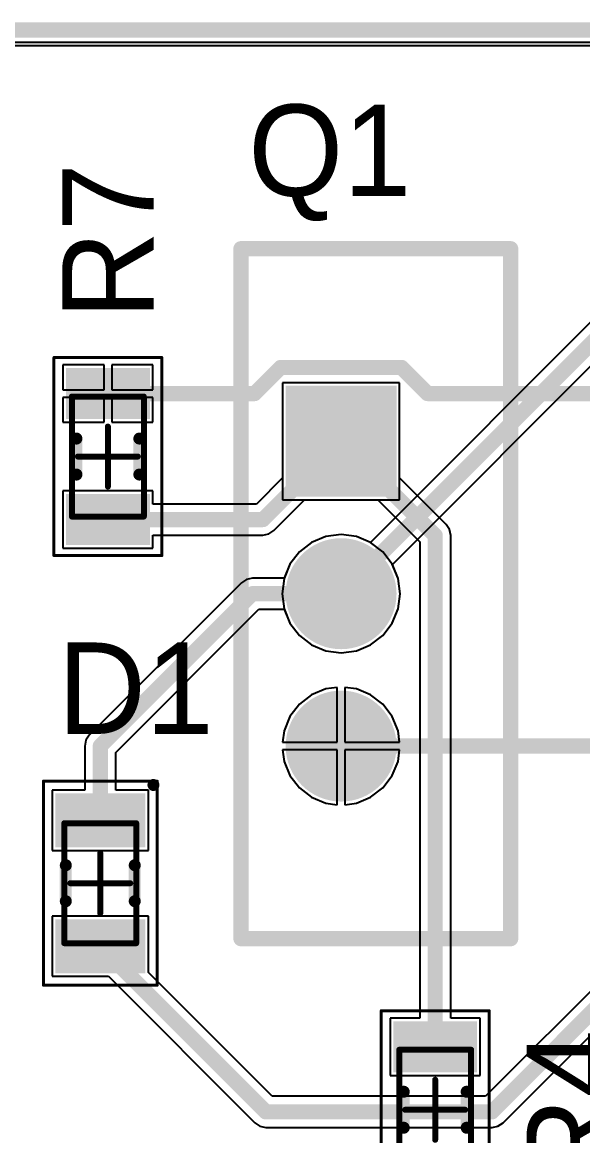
# Model space of a CAD drawing. Header units: millimetres. Extents: x 2.5 to 14.5, y 1.2 to 4.8.
# Drawn here: x 3.014 to 3.382, y 3.969 to 4.7 of the extents above; entities that cross this region are included whole.
import ezdxf

# ---------------------------------------------------------------- set-up
doc = ezdxf.new("R2010")
doc.units = ezdxf.units.MM
doc.header["$MEASUREMENT"] = 0
for name, color, linetype in [('BottomLayer', 5, 'Continuous'), ('BottomSolder', 6, 'Continuous'), ('ConnectLayer', 7, 'Continuous'), ('Mechanical13', 56, 'Continuous'), ('Mechanical15', 56, 'Continuous'), ('MultiLayer', 9, 'Continuous'), ('PadHoleLayer', 156, 'Continuous'), ('TopLayer', 1, 'Continuous'), ('TopOverlay', 2, 'Continuous'), ('TopPaste', 8, 'Continuous'), ('TopSolder', 216, 'Continuous')]:
    doc.layers.add(name, color=color, linetype=linetype)

# ---------------------------------------------------------------- blocks, each defined once
blk = doc.blocks.new('RESC_0805_2012_91')
at = {"layer": 'Mechanical13', "const_width": 0.00394}
for points in [[(0.03937, 0.02362), (-0.03937, 0.02362)], [(-0.03937, -0.02362), (-0.03937, 0.02362)], [(0.03937, -0.02362), (0.03937, 0.02362)], [(0.03937, -0.02362), (-0.03937, -0.02362)]]:
    blk.add_lwpolyline(points, dxfattribs=at)
at = {"layer": 'Mechanical13', "const_width": 0.00197}
for points in [[(-0.04035, 0.02362, 1), (-0.03839, 0.02362, 1)], [(-0.04035, 0.02362, 1), (-0.03839, 0.02362, 1)], [(0.03839, 0.02362, 1), (0.04035, 0.02362, 1)], [(0.03839, 0.02362, 1), (0.04035, 0.02362, 1)], [(-0.04035, -0.02362, 1), (-0.03839, -0.02362, 1)], [(-0.04035, -0.02362, 1), (-0.03839, -0.02362, 1)], [(0.03839, -0.02362, 1), (0.04035, -0.02362, 1)], [(0.03839, -0.02362, 1), (0.04035, -0.02362, 1)]]:
    blk.add_lwpolyline(points, format="xyb", close=True, dxfattribs=at)
at = {"layer": 'Mechanical15'}
for points, const_width in [([(0.06496, 0.03543), (-0.06496, 0.03543)], 0.00197), ([(-0.06496, -0.03543), (-0.06496, 0.03543)], 0.00197), ([(0.06496, -0.03543), (0.06496, 0.03543)], 0.00197), ([(0, -0.01968), (0, 0.01969)], 0.00394), ([(0.01968, 0), (-0.01969, 0)], 0.00394), ([(0.06496, -0.03543), (-0.06496, -0.03543)], 0.00197)]:
    blk.add_lwpolyline(points, dxfattribs=dict(at, const_width=const_width))
for points, const_width in [([(-0.06545, 0.03543, 1), (-0.06447, 0.03543, 1)], 0.000984), ([(-0.06545, 0.03543, 1), (-0.06447, 0.03543, 1)], 0.000984), ([(0.06447, 0.03543, 1), (0.06545, 0.03543, 1)], 0.000984), ([(0.06447, 0.03543, 1), (0.06545, 0.03543, 1)], 0.000984), ([(-0.00098, 0.01969, 1), (0.00098, 0.01969, 1)], 0.00197), ([(-0.02067, 0, 1), (-0.0187, 0, 1)], 0.00197), ([(0.0187, 0, 1), (0.02067, 0, 1)], 0.00197), ([(-0.00098, -0.01968, 1), (0.00098, -0.01968, 1)], 0.00197), ([(-0.06545, -0.03543, 1), (-0.06447, -0.03543, 1)], 0.000984), ([(-0.06545, -0.03543, 1), (-0.06447, -0.03543, 1)], 0.000984), ([(0.06447, -0.03543, 1), (0.06545, -0.03543, 1)], 0.000984), ([(0.06447, -0.03543, 1), (0.06545, -0.03543, 1)], 0.000984)]:
    blk.add_lwpolyline(points, format="xyb", close=True, dxfattribs=dict(at, const_width=const_width))
at = {"layer": 'TopLayer'}
for points in [[(-0.02756, -0.02461), (-0.02756, 0.02461), (-0.05512, -0.02461), (-0.05512, 0.02461)], [(0.05512, -0.02461), (0.05512, 0.02461), (0.02756, -0.02461), (0.02756, 0.02461)]]:
    blk.add_solid(points, dxfattribs=at)
at = {"layer": 'TopOverlay', "const_width": 0.00787}
for points in [[(0.01181, 0.02067), (-0.01181, 0.02067)], [(0.01181, -0.02067), (-0.01181, -0.02067)]]:
    blk.add_lwpolyline(points, dxfattribs=at)
at = {"layer": 'TopOverlay', "const_width": 0.00394}
for points in [[(-0.01378, 0.02067, 1), (-0.00984, 0.02067, 1)], [(0.00984, 0.02067, 1), (0.01378, 0.02067, 1)], [(-0.01378, -0.02067, 1), (-0.00984, -0.02067, 1)], [(0.00984, -0.02067, 1), (0.01378, -0.02067, 1)]]:
    blk.add_lwpolyline(points, format="xyb", close=True, dxfattribs=at)
at = {"layer": 'TopPaste'}
for points in [[(-0.02756, -0.02461), (-0.02756, 0.02461), (-0.05512, -0.02461), (-0.05512, 0.02461)], [(0.05512, -0.02461), (0.05512, 0.02461), (0.02756, -0.02461), (0.02756, 0.02461)]]:
    blk.add_solid(points, dxfattribs=at)
at = {"layer": 'TopSolder'}
for points in [[(-0.02461, -0.02756), (-0.02461, 0.02756), (-0.05807, -0.02756), (-0.05807, 0.02756)], [(0.05807, -0.02756), (0.05807, 0.02756), (0.02461, -0.02756), (0.02461, 0.02756)]]:
    blk.add_solid(points, dxfattribs=at)
blk = doc.blocks.new('RESC_0805_2012_94')
at = {"layer": 'Mechanical13', "const_width": 0.00394}
for points in [[(-0.03937, 0.02362), (0.03937, 0.02362)], [(-0.03937, 0.02362), (-0.03937, -0.02362)], [(0.03937, 0.02362), (0.03937, -0.02362)], [(-0.03937, -0.02362), (0.03937, -0.02362)]]:
    blk.add_lwpolyline(points, dxfattribs=at)
at = {"layer": 'Mechanical13', "const_width": 0.00197}
for points in [[(-0.04035, 0.02362, 1), (-0.03839, 0.02362, 1)], [(-0.04035, 0.02362, 1), (-0.03839, 0.02362, 1)], [(0.03839, 0.02362, 1), (0.04035, 0.02362, 1)], [(0.03839, 0.02362, 1), (0.04035, 0.02362, 1)], [(-0.04035, -0.02362, 1), (-0.03839, -0.02362, 1)], [(-0.04035, -0.02362, 1), (-0.03839, -0.02362, 1)], [(0.03839, -0.02362, 1), (0.04035, -0.02362, 1)], [(0.03839, -0.02362, 1), (0.04035, -0.02362, 1)]]:
    blk.add_lwpolyline(points, format="xyb", close=True, dxfattribs=at)
at = {"layer": 'Mechanical15'}
for points, const_width in [([(-0.06496, 0.03543), (0.06496, 0.03543)], 0.00197), ([(-0.06496, 0.03543), (-0.06496, -0.03543)], 0.00197), ([(0.06496, 0.03543), (0.06496, -0.03543)], 0.00197), ([(0, 0.01968), (0, -0.01969)], 0.00394), ([(-0.01968, 0), (0.01969, 0)], 0.00394), ([(-0.06496, -0.03543), (0.06496, -0.03543)], 0.00197)]:
    blk.add_lwpolyline(points, dxfattribs=dict(at, const_width=const_width))
for points, const_width in [([(-0.06545, 0.03543, 1), (-0.06447, 0.03543, 1)], 0.000984), ([(-0.06545, 0.03543, 1), (-0.06447, 0.03543, 1)], 0.000984), ([(0.06447, 0.03543, 1), (0.06545, 0.03543, 1)], 0.000984), ([(0.06447, 0.03543, 1), (0.06545, 0.03543, 1)], 0.000984), ([(-0.00098, 0.01968, 1), (0.00098, 0.01968, 1)], 0.00197), ([(-0.02067, 0, 1), (-0.0187, 0, 1)], 0.00197), ([(0.0187, 0, 1), (0.02067, 0, 1)], 0.00197), ([(-0.00098, -0.01969, 1), (0.00098, -0.01969, 1)], 0.00197), ([(-0.06545, -0.03543, 1), (-0.06447, -0.03543, 1)], 0.000984), ([(-0.06545, -0.03543, 1), (-0.06447, -0.03543, 1)], 0.000984), ([(0.06447, -0.03543, 1), (0.06545, -0.03543, 1)], 0.000984), ([(0.06447, -0.03543, 1), (0.06545, -0.03543, 1)], 0.000984)]:
    blk.add_lwpolyline(points, format="xyb", close=True, dxfattribs=dict(at, const_width=const_width))
at = {"layer": 'TopLayer'}
for points in [[(-0.02756, -0.02461), (-0.02756, 0.02461), (-0.05512, -0.02461), (-0.05512, 0.02461)], [(0.05512, -0.02461), (0.05512, 0.02461), (0.02756, -0.02461), (0.02756, 0.02461)]]:
    blk.add_solid(points, dxfattribs=at)
at = {"layer": 'TopOverlay', "const_width": 0.00787}
for points in [[(-0.01181, 0.02067), (0.01181, 0.02067)], [(-0.01181, -0.02067), (0.01181, -0.02067)]]:
    blk.add_lwpolyline(points, dxfattribs=at)
at = {"layer": 'TopOverlay', "const_width": 0.00394}
for points in [[(-0.01378, 0.02067, 1), (-0.00984, 0.02067, 1)], [(0.00984, 0.02067, 1), (0.01378, 0.02067, 1)], [(-0.01378, -0.02067, 1), (-0.00984, -0.02067, 1)], [(0.00984, -0.02067, 1), (0.01378, -0.02067, 1)]]:
    blk.add_lwpolyline(points, format="xyb", close=True, dxfattribs=at)
at = {"layer": 'TopPaste'}
for points in [[(-0.02756, -0.02461), (-0.02756, 0.02461), (-0.05512, -0.02461), (-0.05512, 0.02461)], [(0.05512, -0.02461), (0.05512, 0.02461), (0.02756, -0.02461), (0.02756, 0.02461)]]:
    blk.add_solid(points, dxfattribs=at)
at = {"layer": 'TopSolder'}
for points in [[(-0.02461, -0.02756), (-0.02461, 0.02756), (-0.05807, -0.02756), (-0.05807, 0.02756)], [(0.05807, -0.02756), (0.05807, 0.02756), (0.02461, -0.02756), (0.02461, 0.02756)]]:
    blk.add_solid(points, dxfattribs=at)
blk = doc.blocks.new('UA78M_103')
at = {"layer": 'BottomLayer', "const_width": 0.03346}
for points in [[(-0.11173, 0.11181, 1), (-0.07827, 0.11181, 1)], [(-0.01173, 0.11181, 1), (0.02173, 0.11181, 1)]]:
    blk.add_lwpolyline(points, format="xyb", close=True, dxfattribs=at)
at = {"layer": 'BottomLayer'}
blk.add_solid([(0.07154, 0.07835), (0.13846, 0.07835), (0.07154, 0.14527), (0.13846, 0.14527)], dxfattribs=at)
at = {"layer": 'BottomSolder', "const_width": 0.03642}
for points in [[(-0.11321, 0.11181, 1), (-0.07679, 0.11181, 1)], [(-0.01321, 0.11181, 1), (0.02321, 0.11181, 1)]]:
    blk.add_lwpolyline(points, format="xyb", close=True, dxfattribs=at)
at = {"layer": 'BottomSolder'}
blk.add_solid([(0.06858, 0.07539), (0.14142, 0.07539), (0.06858, 0.14823), (0.14142, 0.14823)], dxfattribs=at)
at = {"layer": 'MultiLayer', "const_width": 0.03346}
for points in [[(-0.11173, 0.11181, 1), (-0.07827, 0.11181, 1)], [(-0.01173, 0.11181, 1), (0.02173, 0.11181, 1)]]:
    blk.add_lwpolyline(points, format="xyb", close=True, dxfattribs=at)
at = {"layer": 'MultiLayer'}
blk.add_solid([(0.07154, 0.07835), (0.13846, 0.07835), (0.07154, 0.14527), (0.13846, 0.14527)], dxfattribs=at)
at = {"layer": 'PadHoleLayer', "const_width": 0.02165}
for points in [[(-0.10583, 0.11181, 1), (-0.08417, 0.11181, 1)], [(-0.00583, 0.11181, 1), (0.01583, 0.11181, 1)], [(0.09417, 0.11181, 1), (0.11583, 0.11181, 1)]]:
    blk.add_lwpolyline(points, format="xyb", close=True, dxfattribs=at)
at = {"layer": 'TopLayer', "const_width": 0.03346}
for points in [[(-0.11173, 0.11181, 1), (-0.07827, 0.11181, 1)], [(-0.01173, 0.11181, 1), (0.02173, 0.11181, 1)]]:
    blk.add_lwpolyline(points, format="xyb", close=True, dxfattribs=at)
at = {"layer": 'TopLayer'}
blk.add_solid([(0.07154, 0.07835), (0.13846, 0.07835), (0.07154, 0.14527), (0.13846, 0.14527)], dxfattribs=at)
at = {"layer": 'TopOverlay', "const_width": 0.01}
for points in [[(-0.22138, 0.17758), (-0.22138, 0.00042)], [(-0.22138, 0.17758), (0.23138, 0.17758)], [(0.23138, 0.17758), (0.23138, 0.00042)], [(-0.22138, 0.00042), (0.23138, 0.00042)]]:
    blk.add_lwpolyline(points, dxfattribs=at)
at = {"layer": 'TopOverlay', "const_width": 0.005}
for points in [[(-0.22388, 0.17758, 1), (-0.21888, 0.17758, 1)], [(-0.22388, 0.17758, 1), (-0.21888, 0.17758, 1)], [(0.22888, 0.17758, 1), (0.23388, 0.17758, 1)], [(0.22888, 0.17758, 1), (0.23388, 0.17758, 1)], [(-0.22388, 0.00042, 1), (-0.21888, 0.00042, 1)], [(-0.22388, 0.00042, 1), (-0.21888, 0.00042, 1)], [(0.22888, 0.00042, 1), (0.23388, 0.00042, 1)], [(0.22888, 0.00042, 1), (0.23388, 0.00042, 1)]]:
    blk.add_lwpolyline(points, format="xyb", close=True, dxfattribs=at)
at = {"layer": 'TopSolder', "const_width": 0.03642}
for points in [[(-0.11321, 0.11181, 1), (-0.07679, 0.11181, 1)], [(-0.01321, 0.11181, 1), (0.02321, 0.11181, 1)]]:
    blk.add_lwpolyline(points, format="xyb", close=True, dxfattribs=at)
at = {"layer": 'TopSolder'}
blk.add_solid([(0.06858, 0.07539), (0.14142, 0.07539), (0.06858, 0.14823), (0.14142, 0.14823)], dxfattribs=at)
blk = doc.blocks.new('DIOC2012X06N_147')
at = {"layer": 'Mechanical13', "const_width": 0.00394}
for points in [[(0.03937, 0.02362), (-0.03937, 0.02362)], [(-0.03937, -0.02362), (-0.03937, 0.02362)], [(0.03937, -0.02362), (0.03937, 0.02362)], [(0.03937, -0.02362), (-0.03937, -0.02362)]]:
    blk.add_lwpolyline(points, dxfattribs=at)
at = {"layer": 'Mechanical13', "const_width": 0.00197}
for points in [[(-0.04035, 0.02362, 1), (-0.03839, 0.02362, 1)], [(-0.04035, 0.02362, 1), (-0.03839, 0.02362, 1)], [(0.03839, 0.02362, 1), (0.04035, 0.02362, 1)], [(0.03839, 0.02362, 1), (0.04035, 0.02362, 1)], [(-0.04035, -0.02362, 1), (-0.03839, -0.02362, 1)], [(-0.04035, -0.02362, 1), (-0.03839, -0.02362, 1)], [(0.03839, -0.02362, 1), (0.04035, -0.02362, 1)], [(0.03839, -0.02362, 1), (0.04035, -0.02362, 1)]]:
    blk.add_lwpolyline(points, format="xyb", close=True, dxfattribs=at)
at = {"layer": 'Mechanical15'}
for points, const_width in [([(0.06693, 0.0374), (-0.06693, 0.0374)], 0.00197), ([(-0.06693, -0.0374), (-0.06693, 0.0374)], 0.00197), ([(0.06693, -0.0374), (0.06693, 0.0374)], 0.00197), ([(0, -0.01968), (0, 0.01969)], 0.00394), ([(0.01968, 0), (-0.01969, 0)], 0.00394), ([(0.06693, -0.0374), (-0.06693, -0.0374)], 0.00197)]:
    blk.add_lwpolyline(points, dxfattribs=dict(at, const_width=const_width))
for points, const_width in [([(-0.06742, 0.0374, 1), (-0.06644, 0.0374, 1)], 0.000984), ([(-0.06742, 0.0374, 1), (-0.06644, 0.0374, 1)], 0.000984), ([(0.06644, 0.0374, 1), (0.06742, 0.0374, 1)], 0.000984), ([(0.06644, 0.0374, 1), (0.06742, 0.0374, 1)], 0.000984), ([(-0.00098, 0.01969, 1), (0.00098, 0.01969, 1)], 0.00197), ([(-0.02067, 0, 1), (-0.0187, 0, 1)], 0.00197), ([(0.0187, 0, 1), (0.02067, 0, 1)], 0.00197), ([(-0.00098, -0.01968, 1), (0.00098, -0.01968, 1)], 0.00197), ([(-0.06742, -0.0374, 1), (-0.06644, -0.0374, 1)], 0.000984), ([(-0.06742, -0.0374, 1), (-0.06644, -0.0374, 1)], 0.000984), ([(0.06644, -0.0374, 1), (0.06742, -0.0374, 1)], 0.000984), ([(0.06644, -0.0374, 1), (0.06742, -0.0374, 1)], 0.000984)]:
    blk.add_lwpolyline(points, format="xyb", close=True, dxfattribs=dict(at, const_width=const_width))
at = {"layer": 'TopLayer'}
for points in [[(-0.02657, -0.02657), (-0.02657, 0.02657), (-0.0561, -0.02657), (-0.0561, 0.02657)], [(0.0561, -0.02657), (0.0561, 0.02657), (0.02657, -0.02657), (0.02657, 0.02657)]]:
    blk.add_solid(points, dxfattribs=at)
at = {"layer": 'TopOverlay'}
for points, const_width in [([(-0.06249, 0.03493, 1), (-0.06642, 0.03493, 1)], 0.00394), ([(-0.06741, 0.03493, 1), (-0.06544, 0.03493, 1)], 0.00197), ([(-0.06347, 0.03493, 1), (-0.0615, 0.03493, 1)], 0.00197), ([(-0.01378, 0.02264, 1), (-0.00984, 0.02264, 1)], 0.00394), ([(0.00984, 0.02264, 1), (0.01378, 0.02264, 1)], 0.00394), ([(-0.01378, -0.02264, 1), (-0.00984, -0.02264, 1)], 0.00394), ([(0.00984, -0.02264, 1), (0.01378, -0.02264, 1)], 0.00394)]:
    blk.add_lwpolyline(points, format="xyb", close=True, dxfattribs=dict(at, const_width=const_width))
at = {"layer": 'TopOverlay', "const_width": 0.00787}
for points in [[(0.01181, 0.02264), (-0.01181, 0.02264)], [(0.01181, -0.02264), (-0.01181, -0.02264)]]:
    blk.add_lwpolyline(points, dxfattribs=at)
at = {"layer": 'TopPaste'}
for points in [[(-0.02657, -0.02657), (-0.02657, 0.02657), (-0.0561, -0.02657), (-0.0561, 0.02657)], [(0.0561, -0.02657), (0.0561, 0.02657), (0.02657, -0.02657), (0.02657, 0.02657)]]:
    blk.add_solid(points, dxfattribs=at)
at = {"layer": 'TopSolder'}
for points in [[(-0.02362, -0.02953), (-0.02362, 0.02953), (-0.05905, -0.02953), (-0.05905, 0.02953)], [(0.05905, -0.02953), (0.05905, 0.02953), (0.02362, -0.02953), (0.02362, 0.02953)]]:
    blk.add_solid(points, dxfattribs=at)

msp = doc.modelspace()

# ---------------------------------------------------------------- linework, layer by layer
at = {"layer": 'BottomLayer', "const_width": 0.01}
for points in [[(3.22319, 4.325), (3.44319, 4.545)], [(3.22319, 4.225), (3.59019, 4.225)]]:
    msp.add_lwpolyline(points, dxfattribs=at)
at = {"layer": 'BottomLayer', "const_width": 0.005}
for points in [[(3.22069, 4.325, 1), (3.22569, 4.325, 1)], [(3.22069, 4.225, 1), (3.22569, 4.225, 1)]]:
    msp.add_lwpolyline(points, format="xyb", close=True, dxfattribs=at)
at = {"layer": 'ConnectLayer'}
for p, q in [((2.47303, 4.68697), (14.45697, 4.68697)), ((2.4752, 4.6848), (14.4548, 4.6848)), ((3.43598, 4.55221), (3.24243, 4.35866)), ((3.25685, 4.34424), (3.44741, 4.5348)), ((3.0675, 4.47512), (3.04039, 4.47512)), ((3.04039, 4.47512), (3.04039, 4.45884)), ((3.0675, 4.45884), (3.0675, 4.47512)), ((3.09961, 4.47512), (3.0725, 4.47512)), ((3.0725, 4.47512), (3.0725, 4.45884)), ((3.09961, 4.45884), (3.09961, 4.47512)), ((3.04039, 4.45884), (3.0675, 4.45884)), ((3.0725, 4.45884), (3.09961, 4.45884)), ((3.26165, 4.46346), (3.18473, 4.46346)), ((3.18473, 4.46346), (3.18473, 4.38654)), ((3.26165, 4.46346), (3.18473, 4.46346)), ((3.18473, 4.46346), (3.18473, 4.40095)), ((3.26165, 4.38654), (3.26165, 4.46346)), ((3.26165, 4.40095), (3.26165, 4.46346)), ((3.0675, 4.45384), (3.04039, 4.45384)), ((3.04039, 4.45384), (3.04039, 4.43756)), ((3.0675, 4.43756), (3.0675, 4.45384)), ((3.09961, 4.45384), (3.0725, 4.45384)), ((3.0725, 4.45384), (3.0725, 4.43756)), ((3.09961, 4.43756), (3.09961, 4.45384)), ((3.04039, 4.43756), (3.0675, 4.43756)), ((3.0725, 4.43756), (3.09961, 4.43756)), ((3.18473, 4.40095), (3.16763, 4.38386)), ((3.29221, 4.3704), (3.26165, 4.40095)), ((3.09961, 4.39244), (3.04039, 4.39244)), ((3.04039, 4.39244), (3.04039, 4.35488)), ((3.09961, 4.38386), (3.09961, 4.39244)), ((3.17906, 4.36645), (3.19914, 4.38654)), ((3.18473, 4.38654), (3.26165, 4.38654)), ((3.19914, 4.38654), (3.24724, 4.38654)), ((3.24724, 4.38654), (3.2748, 4.35897)), ((3.16763, 4.38386), (3.09961, 4.38386)), ((3.29442, 4.36709), (3.29221, 4.3704)), ((3.09961, 4.35488), (3.09961, 4.36347)), ((3.09961, 4.36347), (3.17185, 4.36347)), ((3.17185, 4.36347), (3.17575, 4.36424)), ((3.17575, 4.36424), (3.17906, 4.36645)), ((3.21315, 4.36247), (3.20379, 4.3586)), ((3.21315, 4.36247), (3.20379, 4.3586)), ((3.22319, 4.3638), (3.21315, 4.36247)), ((3.22319, 4.3638), (3.21315, 4.36247)), ((3.23323, 4.36247), (3.22319, 4.3638)), ((3.23323, 4.36247), (3.22319, 4.3638)), ((3.24243, 4.35866), (3.23323, 4.36247)), ((3.24259, 4.3586), (3.23323, 4.36247)), ((3.2952, 4.36319), (3.29442, 4.36709)), ((3.2952, 4.04646), (3.2952, 4.36319)), ((3.20379, 4.3586), (3.19576, 4.35243)), ((3.20379, 4.3586), (3.19576, 4.35243)), ((3.25062, 4.35243), (3.24259, 4.3586)), ((3.2748, 4.35897), (3.2748, 4.04646)), ((3.04039, 4.35488), (3.09961, 4.35488)), ((3.19576, 4.35243), (3.18959, 4.3444)), ((3.19576, 4.35243), (3.18959, 4.3444)), ((3.25679, 4.3444), (3.25062, 4.35243)), ((3.18959, 4.3444), (3.18572, 4.33504)), ((3.18959, 4.3444), (3.18578, 4.3352)), ((3.26066, 4.33504), (3.25679, 4.3444)), ((3.26066, 4.33504), (3.25685, 4.34424)), ((3.1611, 4.33442), (3.15779, 4.33221)), ((3.165, 4.3352), (3.1611, 4.33442)), ((3.18578, 4.3352), (3.165, 4.3352)), ((3.18572, 4.33504), (3.18439, 4.325)), ((3.26199, 4.325), (3.26066, 4.33504)), ((3.26199, 4.325), (3.26066, 4.33504)), ((3.15779, 4.33221), (3.05779, 4.23221)), ((3.18439, 4.325), (3.18572, 4.31496)), ((3.26066, 4.31496), (3.26199, 4.325)), ((3.26066, 4.31496), (3.26199, 4.325)), ((3.0752, 4.22078), (3.16922, 4.3148)), ((3.16922, 4.3148), (3.18578, 4.3148)), ((3.18572, 4.31496), (3.18959, 4.3056)), ((3.18578, 4.3148), (3.18959, 4.3056)), ((3.25679, 4.3056), (3.26066, 4.31496)), ((3.25679, 4.3056), (3.26066, 4.31496)), ((3.18959, 4.3056), (3.19576, 4.29757)), ((3.18959, 4.3056), (3.19576, 4.29757)), ((3.25062, 4.29757), (3.25679, 4.3056)), ((3.25062, 4.29757), (3.25679, 4.3056)), ((3.19576, 4.29757), (3.20379, 4.2914)), ((3.19576, 4.29757), (3.20379, 4.2914)), ((3.24259, 4.2914), (3.25062, 4.29757)), ((3.24259, 4.2914), (3.25062, 4.29757)), ((3.20379, 4.2914), (3.21315, 4.28753)), ((3.20379, 4.2914), (3.21315, 4.28753)), ((3.23323, 4.28753), (3.24259, 4.2914)), ((3.23323, 4.28753), (3.24259, 4.2914)), ((3.21315, 4.28753), (3.22319, 4.2862)), ((3.21315, 4.28753), (3.22319, 4.2862)), ((3.22319, 4.2862), (3.23323, 4.28753)), ((3.22319, 4.2862), (3.23323, 4.28753)), ((3.21315, 4.26247), (3.20379, 4.2586)), ((3.21315, 4.26247), (3.20379, 4.2586)), ((3.22069, 4.26347), (3.21315, 4.26247)), ((3.22069, 4.26347), (3.21315, 4.26247)), ((3.22069, 4.2275), (3.22069, 4.26347)), ((3.22069, 4.2275), (3.22069, 4.26347)), ((3.23323, 4.26247), (3.22569, 4.26347)), ((3.22569, 4.26347), (3.22569, 4.2275)), ((3.23323, 4.26247), (3.22569, 4.26347)), ((3.22569, 4.26347), (3.22569, 4.2275)), ((3.24259, 4.2586), (3.23323, 4.26247)), ((3.24259, 4.2586), (3.23323, 4.26247)), ((3.20379, 4.2586), (3.19576, 4.25243)), ((3.20379, 4.2586), (3.19576, 4.25243)), ((3.25062, 4.25243), (3.24259, 4.2586)), ((3.25062, 4.25243), (3.24259, 4.2586)), ((3.19576, 4.25243), (3.18959, 4.2444)), ((3.19576, 4.25243), (3.18959, 4.2444)), ((3.25679, 4.2444), (3.25062, 4.25243)), ((3.25679, 4.2444), (3.25062, 4.25243)), ((3.18959, 4.2444), (3.18572, 4.23504)), ((3.18959, 4.2444), (3.18572, 4.23504)), ((3.26066, 4.23504), (3.25679, 4.2444)), ((3.26066, 4.23504), (3.25679, 4.2444)), ((3.05779, 4.23221), (3.05558, 4.2289)), ((3.18572, 4.23504), (3.18472, 4.2275)), ((3.18572, 4.23504), (3.18472, 4.2275)), ((3.26166, 4.2275), (3.26066, 4.23504)), ((3.26166, 4.2275), (3.26066, 4.23504)), ((3.05558, 4.2289), (3.0548, 4.225)), ((3.0548, 4.225), (3.0548, 4.1961)), ((3.18472, 4.2275), (3.22069, 4.2275)), ((3.18472, 4.2275), (3.22069, 4.2275)), ((3.22569, 4.2275), (3.26166, 4.2275)), ((3.22569, 4.2275), (3.26166, 4.2275)), ((3.0752, 4.1961), (3.0752, 4.22078)), ((3.22069, 4.2225), (3.18472, 4.2225)), ((3.18472, 4.2225), (3.18572, 4.21496)), ((3.22069, 4.2225), (3.18472, 4.2225)), ((3.18472, 4.2225), (3.18572, 4.21496)), ((3.22069, 4.18653), (3.22069, 4.2225)), ((3.22069, 4.18653), (3.22069, 4.2225)), ((3.26166, 4.2225), (3.22569, 4.2225)), ((3.22569, 4.2225), (3.22569, 4.18653)), ((3.26166, 4.2225), (3.22569, 4.2225)), ((3.22569, 4.2225), (3.22569, 4.18653)), ((3.26066, 4.21496), (3.26166, 4.2225)), ((3.26066, 4.21496), (3.26166, 4.2225)), ((3.18572, 4.21496), (3.18959, 4.2056)), ((3.18572, 4.21496), (3.18959, 4.2056)), ((3.25679, 4.2056), (3.26066, 4.21496)), ((3.25679, 4.2056), (3.26066, 4.21496)), ((3.18959, 4.2056), (3.19576, 4.19757)), ((3.18959, 4.2056), (3.19576, 4.19757)), ((3.25062, 4.19757), (3.25679, 4.2056)), ((3.25062, 4.19757), (3.25679, 4.2056)), ((3.0548, 4.1961), (3.03343, 4.1961)), ((3.03343, 4.1961), (3.03343, 4.15657)), ((3.09657, 4.1961), (3.0752, 4.1961)), ((3.09657, 4.15657), (3.09657, 4.1961)), ((3.19576, 4.19757), (3.20379, 4.1914)), ((3.19576, 4.19757), (3.20379, 4.1914)), ((3.24259, 4.1914), (3.25062, 4.19757)), ((3.24259, 4.1914), (3.25062, 4.19757)), ((3.20379, 4.1914), (3.21315, 4.18753)), ((3.20379, 4.1914), (3.21315, 4.18753)), ((3.21315, 4.18753), (3.22069, 4.18653)), ((3.21315, 4.18753), (3.22069, 4.18653)), ((3.22569, 4.18653), (3.23323, 4.18753)), ((3.22569, 4.18653), (3.23323, 4.18753)), ((3.23323, 4.18753), (3.24259, 4.1914)), ((3.23323, 4.18753), (3.24259, 4.1914)), ((3.03343, 4.15657), (3.09657, 4.15657)), ((3.09657, 4.11343), (3.03343, 4.11343)), ((3.03343, 4.11343), (3.03343, 4.0739)), ((3.09657, 4.07651), (3.09657, 4.11343)), ((3.03343, 4.0739), (3.07034, 4.0739)), ((3.07034, 4.0739), (3.16645, 3.97779)), ((3.17789, 3.9952), (3.09657, 4.07651)), ((3.39943, 4.07651), (3.31811, 3.9952)), ((3.32955, 3.97779), (3.42566, 4.0739)), ((3.2748, 4.04646), (3.25539, 4.04646)), ((3.25539, 4.04646), (3.25539, 4.0089)), ((3.31461, 4.04646), (3.2952, 4.04646)), ((3.31461, 4.0089), (3.31461, 4.04646)), ((3.25539, 4.0089), (3.31461, 4.0089)), ((3.31811, 3.9952), (3.17789, 3.9952)), ((3.16645, 3.97779), (3.16976, 3.97558)), ((3.16976, 3.97558), (3.17366, 3.9748)), ((3.32234, 3.9748), (3.32624, 3.97558)), ((3.32624, 3.97558), (3.32955, 3.97779)), ((3.17366, 3.9748), (3.32234, 3.9748))]:
    msp.add_line(p, q, dxfattribs=at)
at = {"layer": 'TopLayer', "const_width": 0.01}
for points in [[(2.465, 4.695), (14.465, 4.695)], [(3.16639, 4.45634), (3.18351, 4.47346)], [(3.18351, 4.47346), (3.26287, 4.47346)], [(3.26287, 4.47346), (3.27999, 4.45634)], [(3.07, 4.45634), (3.16639, 4.45634)], [(3.27999, 4.45634), (3.42903, 4.45634)], [(3.17185, 4.37366), (3.22319, 4.425)], [(3.22319, 4.425), (3.285, 4.36319)], [(3.07, 4.37366), (3.17185, 4.37366)], [(3.285, 4.02768), (3.285, 4.36319)], [(3.065, 4.225), (3.165, 4.325)], [(3.165, 4.325), (3.22319, 4.325)], [(3.065, 4.17634), (3.065, 4.225)], [(3.065, 4.09366), (3.17366, 3.985)], [(3.32234, 3.985), (3.431, 4.09366)], [(3.17366, 3.985), (3.32234, 3.985)]]:
    msp.add_lwpolyline(points, dxfattribs=at)
at = {"layer": 'TopLayer', "const_width": 0.005}
for points in [[(3.18101, 4.47346, 1), (3.18601, 4.47346, 1)], [(3.18101, 4.47346, 1), (3.18601, 4.47346, 1)], [(3.26037, 4.47346, 1), (3.26537, 4.47346, 1)], [(3.26037, 4.47346, 1), (3.26537, 4.47346, 1)], [(3.0675, 4.45634, 1), (3.0725, 4.45634, 1)], [(3.16389, 4.45634, 1), (3.16889, 4.45634, 1)], [(3.16389, 4.45634, 1), (3.16889, 4.45634, 1)], [(3.27749, 4.45634, 1), (3.28249, 4.45634, 1)], [(3.27749, 4.45634, 1), (3.28249, 4.45634, 1)], [(3.22069, 4.425, 1), (3.22569, 4.425, 1)], [(3.22069, 4.425, 1), (3.22569, 4.425, 1)], [(3.0675, 4.37366, 1), (3.0725, 4.37366, 1)], [(3.16935, 4.37366, 1), (3.17435, 4.37366, 1)], [(3.16935, 4.37366, 1), (3.17435, 4.37366, 1)], [(3.2825, 4.36319, 1), (3.2875, 4.36319, 1)], [(3.2825, 4.36319, 1), (3.2875, 4.36319, 1)], [(3.1625, 4.325, 1), (3.1675, 4.325, 1)], [(3.1625, 4.325, 1), (3.1675, 4.325, 1)], [(3.22069, 4.325, 1), (3.22569, 4.325, 1)], [(3.0625, 4.225, 1), (3.0675, 4.225, 1)], [(3.0625, 4.225, 1), (3.0675, 4.225, 1)], [(3.0625, 4.17634, 1), (3.0675, 4.17634, 1)], [(3.0625, 4.09366, 1), (3.0675, 4.09366, 1)], [(3.2825, 4.02768, 1), (3.2875, 4.02768, 1)], [(3.17116, 3.985, 1), (3.17616, 3.985, 1)], [(3.17116, 3.985, 1), (3.17616, 3.985, 1)], [(3.31984, 3.985, 1), (3.32484, 3.985, 1)], [(3.31984, 3.985, 1), (3.32484, 3.985, 1)]]:
    msp.add_lwpolyline(points, format="xyb", close=True, dxfattribs=at)

# ---------------------------------------------------------------- block references
for name, p, rotation in [('UA78M_103', (3.335, 4.32), 90), ('RESC_0805_2012_91', (3.07, 4.415), 270), ('DIOC2012X06N_147', (3.065, 4.135), 270), ('RESC_0805_2012_94', (3.285, 3.98634), 90)]:
    msp.add_blockref(name, p, dxfattribs=dict(rotation=rotation))

# ---------------------------------------------------------------- texts
at = {"layer": 'TopOverlay'}
for s, p in [('Q1', (3.16219, 4.586)), ('D1', (3.037, 4.233))]:
    msp.add_text(s, height=0.06, dxfattribs=at).set_placement(p)
for s, p in [('R7', (3.1, 4.505)), ('R4', (3.405, 3.93634))]:
    msp.add_text(s, height=0.06, rotation=90, dxfattribs=at).set_placement(p)

doc.saveas('drawing.dxf')
